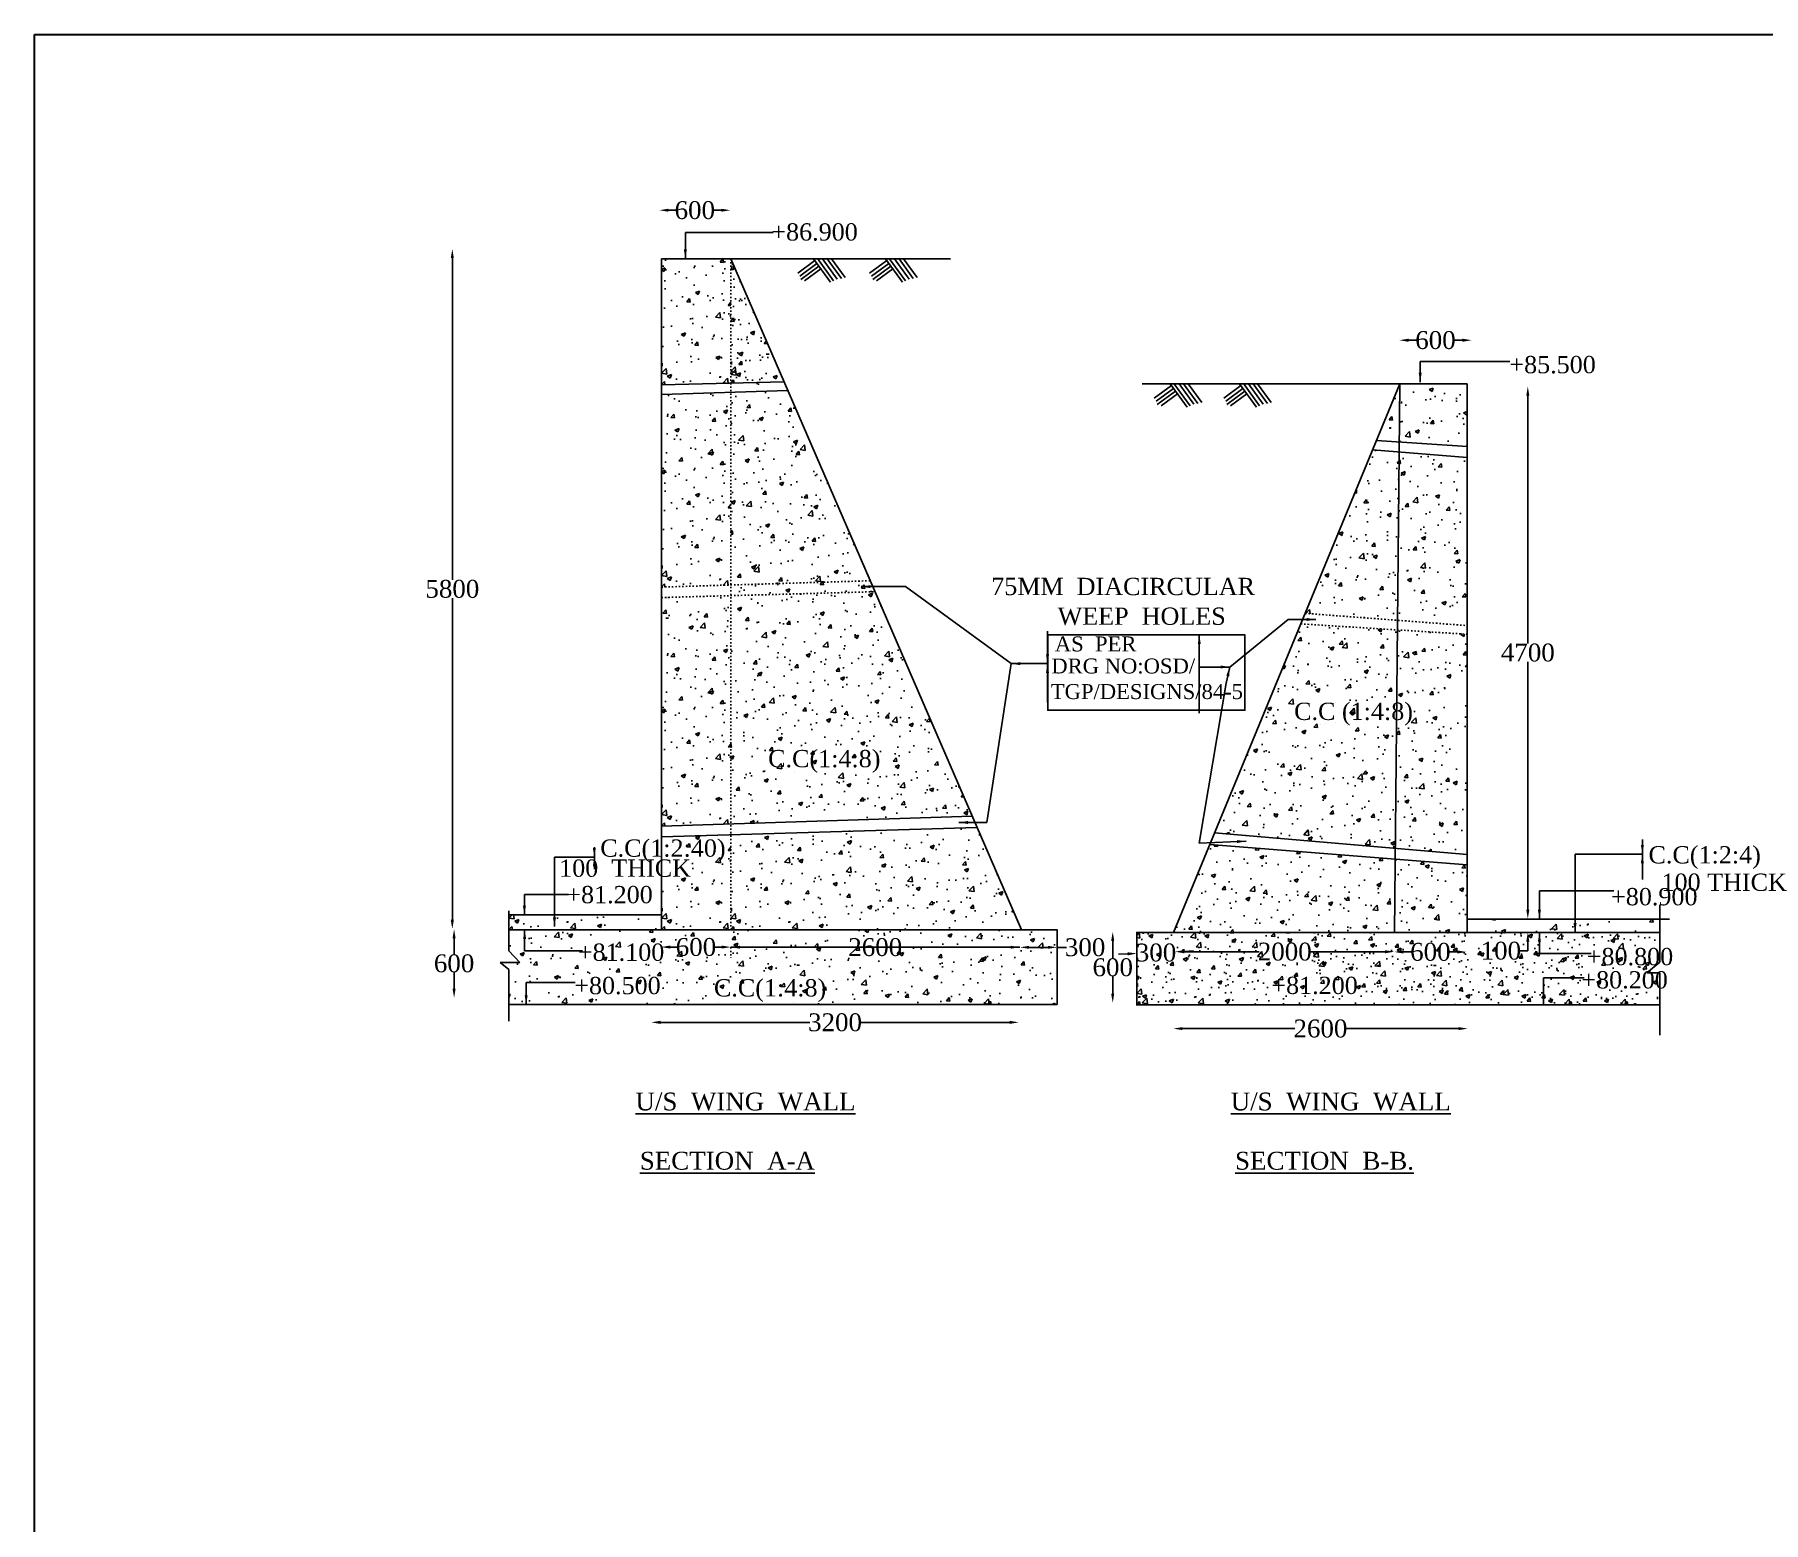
# Model space of a CAD drawing. Header units: millimetres. Extents: x 2369 to 43691, y 759 to 28429.
# Drawn here: x 2369 to 17386, y 15504 to 28429 of the extents above; entities that cross this region are included whole.
import ezdxf

# ---------------------------------------------------------------- set-up
doc = ezdxf.new("R2010")
doc.units = ezdxf.units.MM
doc.header["$MEASUREMENT"] = 0
doc.header["$PDMODE"] = 66
doc.header["$PDSIZE"] = 170
doc.linetypes.add('ACAD_ISO03W100', pattern=[30, 12, -18])
for name, color, linetype in [('DIM', 5, 'Continuous'), ('DOT LINE', 3, 'ACAD_ISO03W100'), ('DWG. LINE', 1, 'Continuous'), ('HATCH', 2, 'Continuous'), ('TEXT', 7, 'Continuous')]:
    doc.layers.add(name, color=color, linetype=linetype)
doc.layers.add('TITLE', color=7, linetype='Continuous', lineweight=30)
doc.styles.get("Standard").update_dxf_attribs({"font": 'TIMES.TTF', "height": 155})
doc.dimstyles.get("Standard").update_dxf_attribs({"dimtxt": 155, "dimasz": 80, "dimexe": 0.18, "dimexo": 0.0625, "dimgap": 0.09, "dimtad": 0, "dimtih": 1, "dimtoh": 1, "dimdec": 1, "dimzin": 0, "dimdsep": 46, "dimtxsty": 'Standard', "dimcen": 0.09, "dimse1": 1, "dimse2": 1, "dimclrd": 5, "dimclre": 5, "dimclrt": 4, "dimadec": 0, "dimazin": 0, "dimtfac": 1, "dimtdec": 1, "dimtofl": 0, "dimtmove": 0, "dimatfit": 3, "dimfxl": 1, "dimtolj": 1, "dimtzin": 0, "dimarcsym": 0})
pattern_1 = [(50, (7814.9, 21552.36), (358.63, -31.376), [37.5, -412.5]), (355, (7814.9, 21552.36), (-69.376, 376.096), [30, -330]), (100.4514, (7844.8, 21549.75), (289.255, 344.72), [31.87, -350.57]), (46.184, (7814.9, 21652.36), (533.62, -82.76), [56.25, -618.75]), (96.636, (7859.4, 21645.47), (467.33, 487.06), [47.805, -525.856]), (351.184, (7814.9, 21652.36), (467.33, 487.06), [45, -495]), (21, (7864.9, 21627.36), (298.454, -201.31), [37.5, -412.5]), (326, (7864.9, 21627.36), (121.658, 362.575), [30, -330]), (71.4514, (7889.78, 21610.6), (420.111, 161.265), [31.87, -350.57]), (37.5, (7814.91, 21552.36), (6.08, 166.447), [0, -326, 0, -335, 0, -331.25]), (7.5, (7814.91, 21552.36), (131.535, 197.206), [0, -191, 0, -318.5, 0, -126.25]), (327.5, (7703.41, 21552.36), (266.9112, -11.2774), [0, -125, 0, -390, 0, -517.5]), (317.5, (7653.4, 21552.36), (291.593, 50.0525), [0, -162.5, 0, -259, 0, -367.5])]
pattern_2 = [(50, (13404.6, 23295.05), (358.63, -31.376), [37.5, -412.5]), (355, (13404.6, 23295.05), (-69.376, 376.096), [30, -330]), (100.451, (13434.5, 23292.43), (289.255, 344.72), [31.87, -350.57]), (46.184, (13404.6, 23395.05), (533.62, -82.76), [56.25, -618.75]), (96.636, (13449.07, 23388.15), (467.33, 487.06), [47.81, -525.86]), (351.184, (13404.6, 23395.05), (467.33, 487.06), [45, -495]), (21, (13454.6, 23370.05), (298.454, -201.31), [37.5, -412.5]), (326, (13454.6, 23370.05), (121.66, 362.575), [30, -330]), (71.451, (13479.48, 23353.27), (420.11, 161.265), [31.87, -350.57]), (37.5, (13404.6, 23295.05), (6.08, 166.447), [0, -326, 0, -335, 0, -331.25]), (7.5, (13404.6, 23295.05), (131.535, 197.206), [0, -191, 0, -318.5, 0, -126.25]), (327.5, (13293.1, 23295.05), (266.911, -11.2774), [0, -125, 0, -390, 0, -517.5]), (317.5, (13243.1, 23295.05), (291.593, 50.052), [0, -162.5, 0, -259, 0, -367.5])]
pattern_3 = [(50, (11456.4, 20000), (358.63, -31.376), [37.5, -412.5]), (355, (11456.4, 20000), (-69.376, 376.096), [30, -330]), (100.4514, (11486.27, 19997.38), (289.255, 344.72), [31.87, -350.571]), (46.184, (11456.4, 20100), (533.62, -82.76), [56.25, -618.75]), (96.636, (11500.85, 20093.1), (467.33, 487.06), [47.805, -525.856]), (351.184, (11456.4, 20100), (467.33, 487.06), [45, -495]), (21, (11506.4, 20075), (298.454, -201.31), [37.5, -412.5]), (326, (11506.4, 20075), (121.658, 362.575), [30, -330]), (71.4514, (11531.26, 20058.2), (420.111, 161.265), [31.87, -350.571]), (37.5, (11456.39, 19999.99), (6.08, 166.447), [0, -326, 0, -335, 0, -331.25]), (7.5, (11456.39, 20000), (131.535, 197.206), [0, -191, 0, -318.5, 0, -126.25]), (327.5, (11344.89, 19999.99), (266.9112, -11.2774), [0, -125, 0, -390, 0, -517.5]), (317.5, (11294.89, 20000), (291.593, 50.0525), [0, -162.5, 0, -259, 0, -367.5])]

# ---------------------------------------------------------------- blocks, each defined once
blk = doc.blocks.new('*D2')
at = {"layer": 'Defpoints', "color": 0}
for p in [(8416, 20501), (10927, 20501), (10927, 20501)]:
    blk.add_point(p, dxfattribs=at)
at = {"layer": 'DWG. LINE', "color": 5, "lineweight": -2}
for p, q in [((8496, 20501), (9449, 20501)), ((10847, 20501), (9894, 20501))]:
    blk.add_line(p, q, dxfattribs=at)
at = {"layer": 'DWG. LINE', "color": 5}
for points in [[(8496, 20514), (8496, 20488), (8416, 20501)], [(10847, 20514), (10847, 20488), (10927, 20501)]]:
    blk.add_solid(points, dxfattribs=at)
at = {"layer": 'DWG. LINE', "color": 4, "insert": (9671, 20501), "char_height": 155, "attachment_point": 5}
blk.add_mtext('\\A1;2600', dxfattribs=at)
blk = doc.blocks.new('*D3')
at = {"layer": 'Defpoints', "color": 0}
for p in [(5998, 26567), (6008, 26567), (6008, 20659)]:
    blk.add_point(p, dxfattribs=at)
at = {"layer": 'DIM', "color": 5, "lineweight": -2}
for p, q in [((5998, 26487), (5998, 23692)), ((5998, 20739), (5998, 23534))]:
    blk.add_line(p, q, dxfattribs=at)
at = {"layer": 'DIM', "color": 5}
for points in [[(5984, 26487), (6011, 26487), (5998, 26567)], [(5984, 20739), (6011, 20739), (5998, 20659)]]:
    blk.add_solid(points, dxfattribs=at)
at = {"layer": 'DIM', "color": 4, "insert": (5998, 23613), "char_height": 155, "attachment_point": 5}
blk.add_mtext('\\A1;5800', dxfattribs=at)
blk = doc.blocks.new('*D4')
at = {"layer": 'Defpoints', "color": 0}
for p in [(6008, 20659), (6008, 20060), (6013, 20060)]:
    blk.add_point(p, dxfattribs=at)
at = {"layer": 'DIM', "color": 5, "lineweight": -2}
for p, q in [((6013, 20579), (6013, 20439)), ((6013, 20140), (6013, 20281))]:
    blk.add_line(p, q, dxfattribs=at)
at = {"layer": 'DIM', "color": 5}
for points in [[(6000, 20579), (6026, 20579), (6013, 20659)], [(6000, 20140), (6026, 20140), (6013, 20060)]]:
    blk.add_solid(points, dxfattribs=at)
at = {"layer": 'DIM', "color": 4, "insert": (6013, 20360), "char_height": 155, "attachment_point": 5}
blk.add_mtext('\\A1;600', dxfattribs=at)
blk = doc.blocks.new('*D5')
at = {"layer": 'Defpoints', "color": 0}
for p in [(7795, 26914), (8413, 26914), (8413, 26903)]:
    blk.add_point(p, dxfattribs=at)
at = {"layer": 'DWG. LINE', "color": 5, "lineweight": -2}
for p, q in [((7875, 26903), (7941, 26903)), ((8333, 26903), (8267, 26903))]:
    blk.add_line(p, q, dxfattribs=at)
at = {"layer": 'DWG. LINE', "color": 5}
for points in [[(7875, 26916), (7875, 26890), (7795, 26903)], [(8333, 26916), (8333, 26890), (8413, 26903)]]:
    blk.add_solid(points, dxfattribs=at)
at = {"layer": 'DWG. LINE', "color": 4, "insert": (8104, 26903), "char_height": 155, "attachment_point": 5}
blk.add_mtext('\\A1;600', dxfattribs=at)
blk = doc.blocks.new('*D6')
at = {"layer": 'Defpoints', "color": 0}
for p in [(7811, 20502), (7811, 20501), (8416, 20501)]:
    blk.add_point(p, dxfattribs=at)
at = {"layer": 'DIM', "color": 5, "lineweight": -2}
for p, q in [((7891, 20502), (7951, 20502)), ((8336, 20502), (8277, 20502))]:
    blk.add_line(p, q, dxfattribs=at)
at = {"layer": 'DIM', "color": 5}
for points in [[(7891, 20516), (7891, 20489), (7811, 20502)], [(8336, 20516), (8336, 20489), (8416, 20502)]]:
    blk.add_solid(points, dxfattribs=at)
at = {"layer": 'DIM', "color": 4, "insert": (8114, 20502), "char_height": 155, "attachment_point": 5}
blk.add_mtext('\\A1;600', dxfattribs=at)
blk = doc.blocks.new('*D7')
at = {"layer": 'Defpoints', "color": 0}
for p in [(10927, 20501), (11251, 20501), (11251, 20500)]:
    blk.add_point(p, dxfattribs=at)
at = {"layer": 'DIM', "color": 5, "lineweight": -2}
for p, q in [((11007, 20500), (11171, 20500)), ((11251, 20500), (11331, 20500))]:
    blk.add_line(p, q, dxfattribs=at)
at = {"layer": 'DIM', "color": 5}
for points in [[(11007, 20513), (11007, 20487), (10927, 20500)], [(11171, 20513), (11171, 20487), (11251, 20500)]]:
    blk.add_solid(points, dxfattribs=at)
at = {"layer": 'DIM', "color": 4, "insert": (11494, 20500), "char_height": 155, "attachment_point": 5}
blk.add_mtext('\\A1;300', dxfattribs=at)
blk = doc.blocks.new('*D8')
at = {"layer": 'Defpoints', "color": 0}
for p in [(7726, 19909), (10918, 19909), (10918, 19848)]:
    blk.add_point(p, dxfattribs=at)
at = {"layer": 'DIM', "color": 5, "lineweight": -2}
for p, q in [((7806, 19848), (9102, 19848)), ((10838, 19848), (9542, 19848))]:
    blk.add_line(p, q, dxfattribs=at)
at = {"layer": 'DIM', "color": 5}
for points in [[(7806, 19862), (7806, 19835), (7726, 19848)], [(10838, 19862), (10838, 19835), (10918, 19848)]]:
    blk.add_solid(points, dxfattribs=at)
at = {"layer": 'DIM', "color": 4, "insert": (9322, 19848), "char_height": 155, "attachment_point": 5}
blk.add_mtext('\\A1;3200', dxfattribs=at)
blk = doc.blocks.new('*D9')
at = {"layer": 'Defpoints', "color": 0}
for p in [(11734, 20635), (11734, 20018), (11734, 20018)]:
    blk.add_point(p, dxfattribs=at)
at = {"layer": 'DIM', "color": 5, "lineweight": -2}
for p, q in [((11734, 20555), (11734, 20405)), ((11734, 20098), (11734, 20247))]:
    blk.add_line(p, q, dxfattribs=at)
at = {"layer": 'DIM', "color": 5}
for points in [[(11720, 20555), (11747, 20555), (11734, 20635)], [(11720, 20098), (11747, 20098), (11734, 20018)]]:
    blk.add_solid(points, dxfattribs=at)
at = {"layer": 'DIM', "color": 4, "insert": (11734, 20326), "char_height": 155, "attachment_point": 5}
blk.add_mtext('\\A1;600', dxfattribs=at)
blk = doc.blocks.new('*D10')
at = {"layer": 'Defpoints', "color": 0}
for p in [(12276, 20491), (14179, 20491), (14179, 20462)]:
    blk.add_point(p, dxfattribs=at)
at = {"layer": 'DIM', "color": 5, "lineweight": -2}
for p, q in [((12356, 20462), (13006, 20462)), ((14099, 20462), (13450, 20462))]:
    blk.add_line(p, q, dxfattribs=at)
at = {"layer": 'DIM', "color": 5}
for points in [[(12356, 20475), (12356, 20448), (12276, 20462)], [(14099, 20475), (14099, 20448), (14179, 20462)]]:
    blk.add_solid(points, dxfattribs=at)
at = {"layer": 'DIM', "color": 4, "insert": (13228, 20462), "char_height": 155, "attachment_point": 5}
blk.add_mtext('\\A1;2000', dxfattribs=at)
blk = doc.blocks.new('*D11')
at = {"layer": 'Defpoints', "color": 0}
for p in [(14179, 20462), (14806, 20462), (14806, 20460)]:
    blk.add_point(p, dxfattribs=at)
at = {"layer": 'DIM', "color": 5, "lineweight": -2}
for p, q in [((14259, 20460), (14330, 20460)), ((14726, 20460), (14656, 20460))]:
    blk.add_line(p, q, dxfattribs=at)
at = {"layer": 'DIM', "color": 5}
for points in [[(14259, 20473), (14259, 20446), (14179, 20460)], [(14726, 20473), (14726, 20446), (14806, 20460)]]:
    blk.add_solid(points, dxfattribs=at)
at = {"layer": 'DIM', "color": 4, "insert": (14493, 20460), "char_height": 155, "attachment_point": 5}
blk.add_mtext('\\A1;600', dxfattribs=at)
blk = doc.blocks.new('*D12')
at = {"layer": 'Defpoints', "color": 0}
for p in [(12259, 19815), (14818, 19815), (14818, 19794)]:
    blk.add_point(p, dxfattribs=at)
at = {"layer": 'DIM', "color": 5, "lineweight": -2}
for p, q in [((12339, 19794), (13316, 19794)), ((14738, 19794), (13761, 19794))]:
    blk.add_line(p, q, dxfattribs=at)
at = {"layer": 'DIM', "color": 5}
for points in [[(12339, 19807), (12339, 19781), (12259, 19794)], [(14738, 19807), (14738, 19781), (14818, 19794)]]:
    blk.add_solid(points, dxfattribs=at)
at = {"layer": 'DIM', "color": 4, "insert": (13538, 19794), "char_height": 155, "attachment_point": 5}
blk.add_mtext('\\A1;2600', dxfattribs=at)
blk = doc.blocks.new('*D13')
at = {"layer": 'Defpoints', "color": 0}
for p in [(15336, 25373), (15339, 25373), (15336, 20746)]:
    blk.add_point(p, dxfattribs=at)
at = {"layer": 'DIM', "color": 5, "lineweight": -2}
for p, q in [((15339, 25293), (15339, 23139)), ((15339, 20826), (15339, 22980))]:
    blk.add_line(p, q, dxfattribs=at)
at = {"layer": 'DIM', "color": 5}
for points in [[(15326, 25293), (15352, 25293), (15339, 25373)], [(15326, 20826), (15352, 20826), (15339, 20746)]]:
    blk.add_solid(points, dxfattribs=at)
at = {"layer": 'DIM', "color": 4, "insert": (15339, 23060), "char_height": 155, "attachment_point": 5}
blk.add_mtext('\\A1;4700', dxfattribs=at)
blk = doc.blocks.new('*D14')
at = {"layer": 'Defpoints', "color": 0}
for p in [(14223, 25780), (14851, 25780), (14851, 25774)]:
    blk.add_point(p, dxfattribs=at)
at = {"layer": 'DIM', "color": 5, "lineweight": -2}
for p, q in [((14303, 25774), (14375, 25774)), ((14771, 25774), (14700, 25774))]:
    blk.add_line(p, q, dxfattribs=at)
at = {"layer": 'DIM', "color": 5}
for points in [[(14303, 25787), (14303, 25760), (14223, 25774)], [(14771, 25787), (14771, 25760), (14851, 25774)]]:
    blk.add_solid(points, dxfattribs=at)
at = {"layer": 'DIM', "color": 4, "insert": (14537, 25774), "char_height": 155, "attachment_point": 5}
blk.add_mtext('\\A1;600', dxfattribs=at)
blk = doc.blocks.new('*D30')
at = {"layer": 'Defpoints', "color": 0}
for p in [(11943, 20447), (11943, 20447), (12276, 20462)]:
    blk.add_point(p, dxfattribs=at)
at = {"layer": 'DIM', "color": 5, "lineweight": -2}
for p, q in [((11863, 20444), (11783, 20440)), ((12356, 20465), (12436, 20469))]:
    blk.add_line(p, q, dxfattribs=at)
at = {"layer": 'DIM', "color": 5}
for points in [[(11862, 20457), (11864, 20430), (11943, 20447)], [(12356, 20478), (12357, 20452), (12276, 20462)]]:
    blk.add_solid(points, dxfattribs=at)
at = {"layer": 'DIM', "color": 4, "insert": (12110, 20454), "char_height": 155, "attachment_point": 5}
blk.add_mtext('\\A1;300', dxfattribs=at)
blk = doc.blocks.new('*D31')
at = {"layer": 'Defpoints', "color": 0}
for p in [(15339, 20746), (15339, 20630), (15339, 20630)]:
    blk.add_point(p, dxfattribs=at)
at = {"layer": 'DIM', "color": 5, "lineweight": -2}
for p, q in [((15339, 20826), (15339, 20906)), ((15339, 20470), (15259, 20470)), ((15339, 20550), (15339, 20470))]:
    blk.add_line(p, q, dxfattribs=at)
at = {"layer": 'DIM', "color": 5}
for points in [[(15326, 20826), (15352, 20826), (15339, 20746)], [(15326, 20550), (15352, 20550), (15339, 20630)]]:
    blk.add_solid(points, dxfattribs=at)
at = {"layer": 'DIM', "color": 4, "insert": (15105, 20470), "char_height": 155, "attachment_point": 5}
blk.add_mtext('\\A1;100', dxfattribs=at)

msp = doc.modelspace()

# ---------------------------------------------------------------- hatches: boundary and pattern name
at = {"layer": 'HATCH'}
h = msp.add_hatch(dxfattribs=at)
h.set_pattern_fill('AR-CONC', color=256, scale=50, style=0)
h.set_pattern_definition([(50, (7814.9, 25386.58), (358.63, -31.376), [37.5, -412.5]), (355, (7814.9, 25386.58), (-69.38, 376.1), [30, -330]), (100.45, (7844.8, 25383.96), (289.25, 344.72), [31.87, -350.57]), (46.184, (7814.9, 25486.58), (533.62, -82.76), [56.25, -618.75]), (96.636, (7859.4, 25479.7), (467.33, 487.06), [47.8, -525.86]), (351.184, (7814.9, 25486.6), (467.33, 487.06), [45, -495]), (21, (7864.9, 25461.58), (298.45, -201.31), [37.5, -412.5]), (326, (7864.9, 25461.58), (121.66, 362.58), [30, -330]), (71.45, (7889.78, 25444.8), (420.11, 161.27), [31.87, -350.57]), (37.5, (7814.91, 25386.58), (6.08, 166.447), [0, -326, 0, -335, 0, -331.25]), (7.5, (7814.91, 25386.58), (131.535, 197.206), [0, -191, 0, -318.5, 0, -126.25]), (327.5, (7703.41, 25386.58), (266.911, -11.277), [0, -125, 0, -390, 0, -517.5]), (317.5, (7653.4, 25386.58), (291.593, 50.052), [0, -162.5, 0, -259, 0, -367.5])])
h.paths.add_polyline_path([(8416.28, 26482.1), (7814.91, 26482.1), (7814.91, 25386.58), (8416.28, 25400.76)])
h = msp.add_hatch(dxfattribs=at)
h.set_pattern_fill('AR-CONC', color=256, scale=50, style=0)
h.set_pattern_definition([(50, (8416.28, 25400.76), (358.63, -31.376), [37.5, -412.5]), (355, (8416.28, 25400.76), (-69.38, 376.1), [30, -330]), (100.45, (8446.16, 25398.15), (289.25, 344.72), [31.87, -350.57]), (46.184, (8416.28, 25500.76), (533.62, -82.76), [56.25, -618.75]), (96.636, (8460.74, 25493.87), (467.33, 487.06), [47.8, -525.86]), (351.184, (8416.3, 25500.76), (467.33, 487.06), [45, -495]), (21, (8466.28, 25475.76), (298.45, -201.31), [37.5, -412.5]), (326, (8466.28, 25475.76), (121.66, 362.58), [30, -330]), (71.45, (8491.15, 25459), (420.11, 161.27), [31.87, -350.57]), (37.5, (8416.28, 25400.76), (6.08, 166.447), [0, -326, 0, -335, 0, -331.25]), (7.5, (8416.28, 25400.76), (131.535, 197.206), [0, -191, 0, -318.5, 0, -126.25]), (327.5, (8304.78, 25400.76), (266.911, -11.277), [0, -125, 0, -390, 0, -517.5]), (317.5, (8254.78, 25400.76), (291.593, 50.052), [0, -162.5, 0, -259, 0, -367.5])])
h.paths.add_polyline_path([(8416.28, 26482.1), (8416.28, 25400.76), (8879.89, 25411.7)])
h = msp.add_hatch(dxfattribs=at)
h.set_pattern_fill('AR-CONC', color=256, scale=50, style=0)
h.set_pattern_definition(pattern_1)
h.paths.add_polyline_path([(8416.28, 26482.1), (8416.28, 21571.59), (10514.08, 21638.66)])
h = msp.add_hatch(dxfattribs=at)
h.set_pattern_fill('AR-CONC', color=256, scale=50, style=0)
h.set_pattern_definition(pattern_2)
h.paths.add_polyline_path([(14227.52, 25396.25), (14023.99, 24902.85), (14222.59, 24889.4)])
h = msp.add_hatch(dxfattribs=at)
h.set_pattern_fill('AR-CONC', color=256, scale=50, style=0)
h.set_pattern_definition(pattern_2)
h.paths.add_polyline_path([(14811.3, 25396.25), (14227.52, 25396.25), (14222.59, 24889.4), (14811.3, 24849.53)])
h = msp.add_hatch(dxfattribs=at)
h.set_pattern_fill('AR-CONC', color=256, scale=50, style=0)
h.set_pattern_definition([(50, (7814.9, 23629.2), (358.63, -31.376), [37.5, -412.5]), (355, (7814.9, 23629.2), (-69.376, 376.096), [30, -330]), (100.451, (7844.8, 23626.58), (289.255, 344.72), [31.87, -350.57]), (46.184, (7814.9, 23729.2), (533.62, -82.76), [56.25, -618.75]), (96.636, (7859.4, 23722.3), (467.33, 487.06), [47.8, -525.86]), (351.184, (7814.9, 23729.2), (467.33, 487.06), [45, -495]), (21, (7864.9, 23704.2), (298.454, -201.31), [37.5, -412.5]), (326, (7864.9, 23704.2), (121.66, 362.575), [30, -330]), (71.451, (7889.78, 23687.42), (420.11, 161.265), [31.87, -350.57]), (37.5, (7814.91, 23629.2), (6.08, 166.447), [0, -326, 0, -335, 0, -331.25]), (7.5, (7814.91, 23629.2), (131.535, 197.206), [0, -191, 0, -318.5, 0, -126.25]), (327.5, (7703.41, 23629.2), (266.911, -11.277), [0, -125, 0, -390, 0, -517.5]), (317.5, (7653.4, 23629.2), (291.593, 50.052), [0, -162.5, 0, -259, 0, -367.5])])
h.paths.add_polyline_path([(8416.28, 25321.39), (7814.91, 25301.67), (7814.91, 23629.2), (8416.28, 23647.45)])
h = msp.add_hatch(dxfattribs=at)
h.set_pattern_fill('AR-CONC', color=256, scale=50, style=0)
h.set_pattern_definition(pattern_2)
h.paths.add_polyline_path([(14221.75, 24803.8), (13991.01, 24822.89), (13404.61, 23401.34), (14207.51, 23340.67)])
h = msp.add_hatch(dxfattribs=at)
h.set_pattern_fill('AR-CONC', color=256, scale=50, style=0)
h.set_pattern_definition(pattern_2)
h.paths.add_polyline_path([(14811.3, 24755.02), (14221.75, 24803.8), (14207.51, 23340.67), (14811.3, 23295.05)])
h = msp.add_hatch(dxfattribs=at)
h.set_pattern_fill('AR-CONC', color=256, scale=50, style=0)
h.set_pattern_definition(pattern_1)
h.paths.add_polyline_path([(8416.28, 23555.03), (7814.91, 23538.69), (7814.91, 21552.36), (8416.28, 21571.59)])
h = msp.add_hatch(dxfattribs=at)
h.set_pattern_fill('AR-CONC', color=256, scale=50, style=0)
h.set_pattern_definition(pattern_3)
h.paths.add_polyline_path([(14206.7, 23257.32), (13366.75, 23309.56), (12618.24, 21495.05), (14188.22, 21360.31)])
h = msp.add_hatch(dxfattribs=at)
h.set_pattern_fill('AR-CONC', color=256, scale=50, style=0)
h.set_pattern_definition(pattern_3)
h.paths.add_polyline_path([(14811.3, 23219.72), (14206.7, 23257.32), (14188.22, 21360.31), (14811.3, 21306.84)])
h = msp.add_hatch(dxfattribs=at)
h.set_pattern_fill('AR-CONC', color=256, scale=50, style=0)
h.set_pattern_definition([(50, (7814.9, 20652.82), (358.63, -31.38), [37.5, -412.5]), (355, (7814.9, 20652.8), (-69.38, 376.1), [30, -330]), (100.45, (7844.8, 20650.2), (289.25, 344.72), [31.87, -350.57]), (46.184, (7814.9, 20752.8), (533.62, -82.76), [56.25, -618.75]), (96.636, (7859.4, 20745.9), (467.33, 487.06), [47.8, -525.86]), (351.184, (7814.9, 20752.8), (467.33, 487.06), [45, -495]), (21, (7864.9, 20727.82), (298.45, -201.31), [37.5, -412.5]), (326, (7864.9, 20727.8), (121.66, 362.58), [30, -330]), (71.45, (7889.78, 20711.04), (420.11, 161.27), [31.87, -350.57]), (37.5, (7814.91, 20652.82), (6.08, 166.447), [0, -326, 0, -335, 0, -331.25]), (7.5, (7814.91, 20652.82), (131.535, 197.206), [0, -191, 0, -318.5, 0, -126.25]), (327.5, (7703.41, 20652.82), (266.911, -11.277), [0, -125, 0, -390, 0, -517.5]), (317.5, (7653.4, 20652.82), (291.593, 50.052), [0, -162.5, 0, -259, 0, -367.5])])
h.paths.add_polyline_path([(8416.28, 21478.79), (7814.91, 21461.11), (7814.91, 20652.82), (8416.28, 20652.82)])
h = msp.add_hatch(dxfattribs=at)
h.set_pattern_fill('AR-CONC', color=256, scale=50, style=0)
h.set_pattern_definition([(50, (8416.28, 20652.82), (358.63, -31.376), [37.5, -412.5]), (355, (8416.28, 20652.8), (-69.376, 376.096), [30, -330]), (100.451, (8446.16, 20650.2), (289.255, 344.72), [31.87, -350.57]), (46.184, (8416.28, 20752.8), (533.62, -82.76), [56.25, -618.75]), (96.636, (8460.74, 20745.9), (467.33, 487.06), [47.805, -525.86]), (351.184, (8416.3, 20752.8), (467.33, 487.06), [45, -495]), (21, (8466.28, 20727.82), (298.454, -201.31), [37.5, -412.5]), (326, (8466.28, 20727.8), (121.66, 362.575), [30, -330]), (71.451, (8491.15, 20711.04), (420.11, 161.265), [31.87, -350.57]), (37.5, (8416.28, 20652.82), (6.08, 166.447), [0, -326, 0, -335, 0, -331.25]), (7.5, (8416.28, 20652.82), (131.535, 197.206), [0, -191, 0, -318.5, 0, -126.25]), (327.5, (8304.78, 20652.82), (266.911, -11.2774), [0, -125, 0, -390, 0, -517.5]), (317.5, (8254.78, 20652.82), (291.593, 50.052), [0, -162.5, 0, -259, 0, -367.5])])
h.paths.add_polyline_path([(10556.06, 21541.71), (8416.28, 21478.79), (8416.28, 20652.82), (10941.07, 20652.82)])
h = msp.add_hatch(dxfattribs=at)
h.set_pattern_fill('AR-CONC', color=256, scale=50, style=0)
h.set_pattern_definition(pattern_3)
h.paths.add_polyline_path([(14187.3, 21265.78), (12576.55, 21393.96), (12261.51, 20630.26), (14181.12, 20630.26)])
h = msp.add_hatch(dxfattribs=at)
h.set_pattern_fill('AR-CONC', color=256, scale=50, style=0)
h.set_pattern_definition(pattern_3)
h.paths.add_polyline_path([(14811.3, 21216.13), (14187.3, 21265.78), (14181.12, 20630.26), (14811.3, 20630.26)])
h = msp.add_hatch(dxfattribs=at)
h.set_pattern_fill('AR-CONC', color=256, scale=50, style=0)
h.set_pattern_definition([(50, (6489.74, 20652.82), (358.63, -31.376), [37.5, -412.5]), (355, (6489.74, 20652.8), (-69.38, 376.1), [30, -330]), (100.45, (6519.63, 20650.2), (289.255, 344.72), [31.87, -350.57]), (46.184, (6489.74, 20752.8), (533.62, -82.76), [56.25, -618.75]), (96.636, (6534.2, 20745.9), (467.33, 487.06), [47.8, -525.86]), (351.184, (6489.74, 20752.8), (467.33, 487.06), [45, -495]), (21, (6539.74, 20727.82), (298.454, -201.31), [37.5, -412.5]), (326, (6539.74, 20727.8), (121.66, 362.58), [30, -330]), (71.45, (6564.6, 20711.04), (420.11, 161.27), [31.87, -350.57]), (37.5, (6489.74, 20652.82), (6.08, 166.447), [0, -326, 0, -335, 0, -331.25]), (7.5, (6489.74, 20652.82), (131.535, 197.206), [0, -191, 0, -318.5, 0, -126.25]), (327.5, (6378.24, 20652.82), (266.911, -11.277), [0, -125, 0, -390, 0, -517.5]), (317.5, (6328.24, 20652.82), (291.593, 50.052), [0, -162.5, 0, -259, 0, -367.5])])
h.paths.add_polyline_path([(7814.91, 20782.39), (6489.74, 20782.39), (6489.74, 20652.82), (7814.91, 20652.82)])
h = msp.add_hatch(dxfattribs=at)
h.set_pattern_fill('AR-CONC', color=256, scale=50, style=0)
h.set_pattern_definition([(50, (11942.93, 20000), (358.63, -31.376), [37.5, -412.5]), (355, (11942.93, 20000), (-69.376, 376.096), [30, -330]), (100.451, (11972.8, 19997.38), (289.255, 344.72), [31.87, -350.57]), (46.184, (11942.93, 20100), (533.62, -82.76), [56.25, -618.75]), (96.636, (11987.4, 20093.1), (467.33, 487.06), [47.805, -525.856]), (351.184, (11942.93, 20100), (467.33, 487.06), [45, -495]), (21, (11992.93, 20075), (298.454, -201.31), [37.5, -412.5]), (326, (11992.93, 20075), (121.658, 362.575), [30, -330]), (71.451, (12017.8, 20058.2), (420.111, 161.265), [31.87, -350.57]), (37.5, (11942.93, 19999.99), (6.08, 166.447), [0, -326, 0, -335, 0, -331.25]), (7.5, (11942.93, 20000), (131.535, 197.206), [0, -191, 0, -318.5, 0, -126.25]), (327.5, (11831.43, 19999.99), (266.9112, -11.2774), [0, -125, 0, -390, 0, -517.5]), (317.5, (11781.43, 20000), (291.593, 50.052), [0, -162.5, 0, -259, 0, -367.5])])
h.paths.add_polyline_path([(16485.5, 20745.95), (14811.3, 20745.95), (14811.3, 20630.26), (11942.93, 20630.26), (11942.93, 19999.99), (16485.5, 19999.99), (16485.5, 20279.78), (16373.79, 20279.78), (16485.5, 20371.55)])
h.paths.add_polyline_path([(14291.52, 20577.39), (14694.33, 20577.39), (14694.33, 20342.21), (14291.52, 20342.21)], flags=24)
h.paths.add_polyline_path([(14911.92, 20587.85), (15297.75, 20587.85), (15297.75, 20352.66), (14911.92, 20352.66)], flags=24)
h.paths.add_polyline_path([(13073.51, 20053.31), (13883.86, 20053.31), (13883.86, 20282.37), (13073.51, 20282.37)], flags=24)
h.paths.add_polyline_path([(15766.21, 20101.55), (16576.56, 20101.55), (16576.56, 20330.61), (15766.21, 20330.61)], flags=9)
h.paths.add_polyline_path([(15812.98, 20303.26), (16623.33, 20303.26), (16623.33, 20532.31), (15812.98, 20532.31)], flags=9)
h = msp.add_hatch(dxfattribs=at)
h.set_pattern_fill('AR-CONC', color=256, scale=50, style=0)
h.set_pattern_definition([(50, (6413.86, 20004.06), (358.63, -31.376), [37.5, -412.5]), (355, (6413.86, 20004.06), (-69.376, 376.096), [30, -330]), (100.451, (6443.75, 20001.44), (289.255, 344.72), [31.87, -350.57]), (46.184, (6413.86, 20104.06), (533.62, -82.76), [56.25, -618.75]), (96.636, (6458.33, 20097.16), (467.33, 487.06), [47.805, -525.856]), (351.184, (6413.86, 20104.06), (467.33, 487.06), [45, -495]), (21, (6463.86, 20079.06), (298.454, -201.31), [37.5, -412.5]), (326, (6463.86, 20079.06), (121.658, 362.575), [30, -330]), (71.451, (6488.73, 20062.28), (420.111, 161.265), [31.87, -350.57]), (37.5, (6413.86, 20004.06), (6.08, 166.447), [0, -326, 0, -335, 0, -331.25]), (7.5, (6413.86, 20004.06), (131.535, 197.206), [0, -191, 0, -318.5, 0, -126.25]), (327.5, (6302.36, 20004.06), (266.9112, -11.2774), [0, -125, 0, -390, 0, -517.5]), (317.5, (6252.36, 20004.06), (291.593, 50.052), [0, -162.5, 0, -259, 0, -367.5])])
h.paths.add_polyline_path([(11250.64, 20652.82), (6489.74, 20652.82), (6489.74, 20470.07), (6584.6, 20368.21), (6413.86, 20368.21), (6489.74, 20308.36), (6489.74, 20004.06), (11250.64, 20004.06)])
h.paths.add_polyline_path([(9418.78, 20614.68), (9924.1, 20614.68), (9924.1, 20387.09), (9418.78, 20387.09)], flags=24)
h.paths.add_polyline_path([(7918.98, 20616.21), (8308.79, 20616.21), (8308.79, 20388.62), (7918.98, 20388.62)], flags=24)
h = msp.add_hatch(dxfattribs=at)
h.set_pattern_fill('AR-CONC', color=256, scale=50, style=0)
h.set_pattern_definition(pattern_3)
h.paths.add_polyline_path([(16485.5, 20630.26), (11942.93, 20630.26), (11942.93, 19999.99), (16485.5, 19999.99), (16485.5, 20279.78), (16373.79, 20279.78), (16485.5, 20371.55)])
h.paths.add_polyline_path([(12912.39, 20575.65), (13543.48, 20575.65), (13543.48, 20347.63), (12912.39, 20347.63)], flags=24)
h.paths.add_polyline_path([(14215.77, 20573.81), (14770.08, 20573.81), (14770.08, 20345.78), (14215.77, 20345.78)], flags=24)

# ---------------------------------------------------------------- linework, layer by layer
at = {"layer": 'DOT LINE'}
for p, q in [((8416.28, 26482.1), (8416.28, 20652.82)), ((7814.91, 23629.2), (9628.09, 23684.23)), ((7814.91, 23538.69), (9669.31, 23589.06)), ((8416.28, 20500.88), (8416.28, 20408.48))]:
    msp.add_line(p, q, dxfattribs=at)
for points in [[(13366.75, 23309.56), (14811.3, 23219.72)], [(13404.61, 23401.34), (14811.3, 23295.05)]]:
    msp.add_lwpolyline(points, dxfattribs=at)
at = {"layer": 'DWG. LINE'}
for p, q in [((10324.65, 26482.1), (7814.91, 26482.1)), ((7814.91, 26482.1), (7814.91, 20652.82)), ((8416.28, 26482.1), (10941.07, 20652.82)), ((7814.91, 25386.58), (8879.89, 25411.7)), ((11990.1, 25396.25), (14811.3, 25396.25)), ((14227.52, 25396.25), (12261.51, 20630.26)), ((14227.52, 25396.25), (14181.12, 20630.26)), ((14811.3, 25396.25), (14811.3, 20630.26)), ((7814.91, 25301.67), (8911.97, 25337.64)), ((13991.01, 24822.89), (14811.3, 24755.02)), ((14023.99, 24902.85), (14811.3, 24849.53)), ((7814.91, 21552.36), (10514.08, 21638.66)), ((7814.91, 21461.11), (10556.06, 21541.71)), ((12618.24, 21495.05), (14811.3, 21306.84)), ((12576.55, 21393.96), (14811.3, 21216.13)), ((6489.74, 20815.93), (6489.74, 20470.07)), ((7814.91, 20782.39), (6489.74, 20782.39)), ((14811.3, 20745.95), (16568.65, 20745.95)), ((16485.5, 20869.28), (16485.5, 20371.55)), ((6489.74, 20470.07), (6584.6, 20368.21)), ((6584.6, 20368.21), (6413.86, 20368.21)), ((6413.86, 20368.21), (6489.74, 20308.36)), ((6489.74, 20308.36), (6489.74, 19857.41)), ((16485.5, 20371.55), (16373.79, 20279.78)), ((16373.79, 20279.78), (16485.5, 20279.78)), ((16485.5, 20279.78), (16485.5, 19736.79))]:
    msp.add_line(p, q, dxfattribs=at)
for points in [[(6488.81, 20652.82), (11250.64, 20652.82), (11250.64, 20004.06), (6488.81, 20004.06)], [(16485.5, 19999.99), (11942.93, 19999.99), (11942.93, 20630.26), (16478.68, 20630.26)]]:
    msp.add_lwpolyline(points, dxfattribs=at)
at = {"layer": 'DWG. LINE', "color": 1}
for points in [[(8416.28, 20500.88), (10926.6, 20500.88)], [(11943.38, 19999.99), (16478.68, 19999.99)]]:
    msp.add_lwpolyline(points, dxfattribs=at)
at = {"layer": 'HATCH'}
for p, q in [((8997.78, 26357.06), (9146.81, 26466.53)), ((9015.23, 26331.35), (9165.03, 26441.38)), ((9135.53, 26482.1), (9282.9, 26278.65)), ((9168.32, 26482.32), (9308.66, 26288.57)), ((9213.06, 26482.1), (9341.4, 26304.92)), ((9252.87, 26482.1), (9376.66, 26311.21)), ((9291.42, 26482.1), (9410.65, 26317.5)), ((9622.52, 26357.06), (9771.54, 26466.53)), ((9639.96, 26331.35), (9789.76, 26441.38)), ((9760.26, 26482.1), (9907.63, 26278.65)), ((9793.05, 26482.32), (9933.4, 26288.57)), ((9837.79, 26482.1), (9966.13, 26304.92)), ((9877.6, 26482.1), (10001.39, 26311.21)), ((9916.15, 26482.1), (10035.38, 26317.5)), ((9024.05, 26302.42), (9181.77, 26418.27)), ((9058.04, 26289.84), (9199.52, 26393.76)), ((9648.78, 26302.42), (9806.5, 26418.27)), ((9682.77, 26289.84), (9824.25, 26393.76)), ((12094.6, 25271.21), (12243.62, 25380.67)), ((12232.34, 25396.25), (12379.71, 25192.8)), ((12264.83, 25396.25), (12265.13, 25396.47)), ((12265.13, 25396.47), (12405.48, 25202.71)), ((12309.87, 25396.25), (12438.21, 25219.07)), ((12349.68, 25396.25), (12473.47, 25225.35)), ((12388.23, 25396.25), (12507.47, 25231.64)), ((12697.87, 25271.21), (12846.9, 25380.67)), ((12835.62, 25396.25), (12982.99, 25192.8)), ((12868.4, 25396.47), (13008.75, 25202.71)), ((12913.15, 25396.25), (13041.49, 25219.07)), ((12952.96, 25396.25), (13076.74, 25225.35)), ((12991.51, 25396.25), (13110.74, 25231.64)), ((12112.04, 25245.49), (12261.84, 25355.53)), ((12120.86, 25216.56), (12278.58, 25332.42)), ((12154.85, 25203.98), (12296.33, 25307.91)), ((12715.32, 25245.49), (12865.12, 25355.53)), ((12724.13, 25216.56), (12881.85, 25332.42)), ((12758.13, 25203.98), (12899.61, 25307.91))]:
    msp.add_line(p, q, dxfattribs=at)
at = {"layer": 'TEXT'}
msp.add_lwpolyline([(11169.6, 23213.84), (12882.15, 23213.84), (12882.15, 22559.01), (11169.6, 22559.01)], close=True, dxfattribs=at)
at = {"layer": 'TITLE'}
msp.add_lwpolyline([(2369.37, 28428.85), (43653.48, 28428.85), (43653.48, 759.26), (2369.37, 759.26)], close=True, dxfattribs=at)

# ---------------------------------------------------------------- texts
at = {"layer": 'TEXT'}
for s, height, p in [('+86.900', 150, (8768.72, 26639.41)), ('+85.500', 150, (15178.94, 25486.92)), ('75MM  DIACIRCULAR', 150, (10678.25, 23559.76)), ('WEEP  HOLES', 150, (11255.42, 23301.59)), ('AS  PER ', 130, (11230.8, 23070.53)), ('DRG NO:OSD/', 130, (11200.2, 22878.96)), ('TGP/DESIGNS/84-5', 130, (11196.12, 22656.82)), ('C.C (1:4:8)', 150, (13309.21, 22475.14)), ('C.C(1:4:8)', 150, (8740.67, 22064.42)), ('C.C(1:2:40)', 150, (7282.66, 21287.26)), ('C.C(1:2:4)', 150, (16387.5, 21228.84)), ('100  THICK', 150, (6925.66, 21113.1)), ('+81.200', 150, (6988.1, 20882.95)), ('100 THICK', 150, (16500.2, 20990.69)), ('+80.900', 150, (16062.41, 20865.11)), ('+81.100', 150, (7088.24, 20382.74)), ('+80.800', 150, (15851.16, 20344.46)), ('+80.200', 150, (15804.39, 20142.76)), ('+80.500', 150, (7056.89, 20093.04)), ('C.C(1:4:8)', 150, (8270.1, 20073.23)), ('+81.200', 150, (13111.69, 20094.52)), ('%%UU/S  WING  WALL', 155, (7588.4, 19083.38)), ('%%UU/S  WING  WALL', 155, (12758.39, 19083.38)), ('%%USECTION  A-A', 155, (7626.1, 18568.65)), ('%%USECTION  B-B.', 155, (12796.09, 18568.65))]:
    msp.add_text(s, height=height, dxfattribs=at).set_placement(p)

# ---------------------------------------------------------------- dimensions: what is measured, and where the dimension line sits
at = {"layer": 'DIM'}
for p1, p2, distance, text, picture, middle in [((6007.82, 20659.32), (6007.82, 26567.34), 10.21, '5800', '*D3', (5997.61, 23613.33)), ((14223.19, 25780.38), (14851.3, 25780.38), -6.68, '600', '*D14', (14537.25, 25773.71)), ((15335.97, 20746.01), (15335.97, 25373.19), -3.12, '4700', '*D13', (15339.09, 23059.6)), ((15339.09, 20746.01), (15339.09, 20630.26), 0, '100', '*D31', (15104.84, 20470.26)), ((6007.82, 20659.32), (6007.82, 20060.21), 5.3, '600', '*D4', (6013.12, 20359.77)), ((8416.28, 20500.88), (7811.5, 20500.88), -1.53, '600', '*D6', (8113.89, 20502.41)), ((10926.6, 20500.88), (11250.64, 20500.88), -0.99, '300', '*D7', (11493.66, 20499.9)), ((11733.7, 20634.97), (11733.7, 20017.76), 0, '600', '*D9', (11733.7, 20326.36)), ((12276.39, 20461.64), (11942.93, 20447.08), 0, '300', '*D30', (12109.66, 20454.36)), ((12276.39, 20490.79), (14179.47, 20490.79), -29.15, '2000', '*D10', (13227.93, 20461.64)), ((14179.47, 20461.64), (14806.37, 20461.64), -1.84, '600', '*D11', (14492.92, 20459.8)), ((7725.88, 19908.69), (10918.3, 19908.69), -60.22, '3200', '*D8', (9322.09, 19848.46)), ((12258.94, 19814.63), (14817.89, 19814.63), -20.74, '2600', '*D12', (13538.42, 19793.89))]:
    dim = msp.add_aligned_dim(p1=p1, p2=p2, distance=distance, text=text, dimstyle='Standard', dxfattribs=at)
    dim.commit()
    dim.dimension.update_dxf_attribs({"geometry": picture, "text_midpoint": middle})
at = {"layer": 'DWG. LINE'}
for p1, p2, distance, text, picture, middle in [((7794.98, 26913.52), (8413.31, 26913.52), -10.38, '600', '*D5', (8104.14, 26903.14)), ((8416.28, 20500.88), (10926.6, 20500.88), 0, '2600', '*D2', (9671.44, 20500.88))]:
    dim = msp.add_aligned_dim(p1=p1, p2=p2, distance=distance, text=text, dimstyle='Standard', dxfattribs=at)
    dim.commit()
    dim.dimension.update_dxf_attribs({"geometry": picture, "text_midpoint": middle})

# ---------------------------------------------------------------- leaders
at = {"layer": 'DIM'}
for points in [[(8021.84, 26482.1), (8021.84, 26708.73), (8785.27, 26708.73)], [(14404.41, 25410.55), (14404.41, 25589.01), (15181.74, 25589.01)], [(9549.51, 23633.67), (9933.06, 23633.67), (10851.31, 22964.37)], [(13496.96, 23347.87), (13258.24, 23347.87), (12750.01, 22935.02)], [(11167.32, 22964.37), (11167.32, 23011.35), (11167.32, 23246.33)], [(12485.63, 23213.84), (12485.63, 23088.88), (12485.63, 22535)], [(10851.31, 22964.37), (10923.11, 22964.37), (11167.32, 22964.37)], [(10396.02, 21584.59), (10639.14, 21584.59), (10851.31, 22964.37)], [(11167.32, 22964.37), (11167.32, 22936.27), (11167.32, 22627.4)], [(12750.01, 22935.02), (12719.21, 22793.99), (12483.92, 21405.44)], [(12750.01, 22935.02), (12629.37, 22935.02), (12485.63, 22935.02)], [(7231.3, 21283.59), (7231.3, 21371.01)], [(12893.75, 21421.66), (12483.92, 21405.44)], [(6885.08, 20679.57), (6885.08, 21283.59), (7231.3, 21283.59)], [(7231.3, 21283.59), (7231.3, 21179.3)], [(6623.94, 20782.39), (6623.94, 20959.88), (7007.47, 20959.88)], [(15439.92, 20745.95), (15439.92, 20989.59), (16084.98, 20989.59)], [(6625.69, 20652.82), (6625.69, 20470.51), (7129.5, 20470.51)], [(15439.92, 20630.26), (15439.92, 20447.42), (15889.6, 20447.42)], [(6639.21, 20004.06), (6639.21, 20194.17), (7065.53, 20194.17)], [(15475.6, 19999.99), (15475.6, 20234.75), (15829.53, 20234.75)]]:
    msp.add_leader(points, dimstyle='Standard', override={"dimgap": 0.09, "dimtad": 0}, dxfattribs=at)
at = {"layer": 'DWG. LINE'}
for points in [[(16334.13, 21309.81), (16334.13, 21334.85), (16334.13, 21437.54)], [(15749.49, 20630.26), (15749.49, 21309.81), (16334.13, 21309.81)], [(16334.13, 21309.81), (16334.13, 21265.17), (16334.13, 21089.14)]]:
    msp.add_leader(points, dimstyle='Standard', override={"dimgap": 0.09, "dimtad": 0}, dxfattribs=at)

doc.saveas('drawing.dxf')
